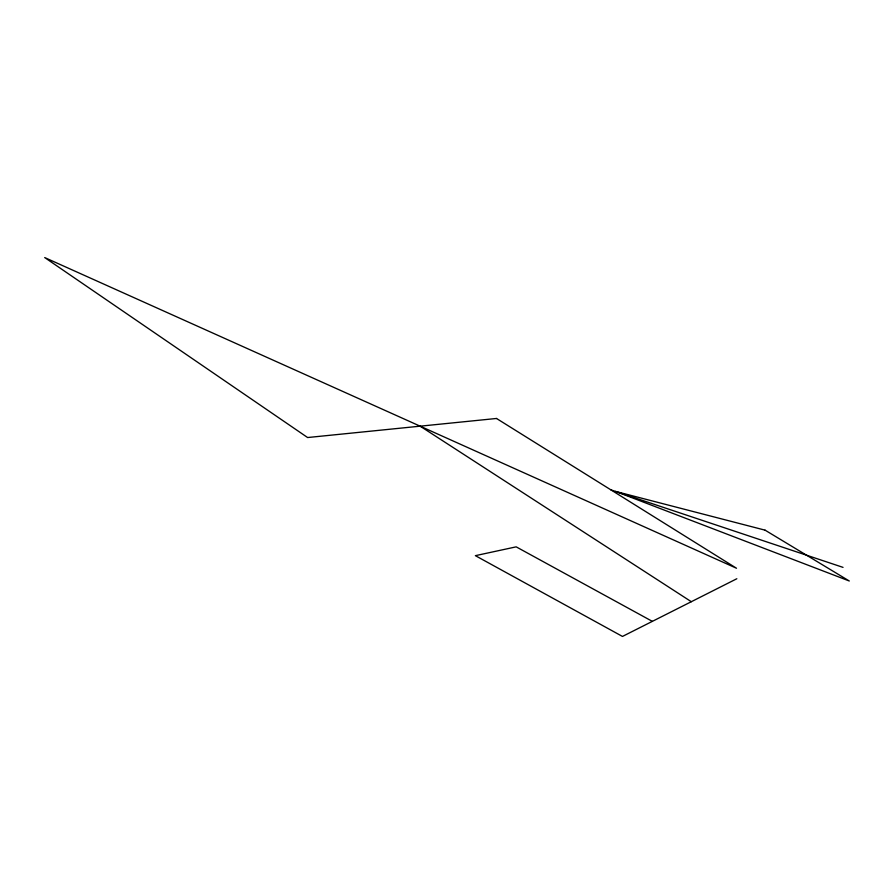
<?xml version="1.0" encoding="UTF-8"?>
<svg xmlns="http://www.w3.org/2000/svg" width="894" height="894" viewBox="0 0 894 894"><rect width="100%" height="100%" fill="white"/><g stroke="black" fill="none" stroke-linecap="round" stroke-linejoin="round"><path stroke-width="1.34" d="M736.835 578.742L622.47 636.439L475.384 555.666L516.173 546.849L652.352 621.364M610.915 489.867L843.042 567.377M420.169 426.181L691.319 601.707M496.505 418.47L307.614 437.535L44.7 257.561L736.5 568.249L496.505 418.47M765.052 530.153L615.541 491.421L849.3 580.999L765.052 530.153"/></g></svg>
